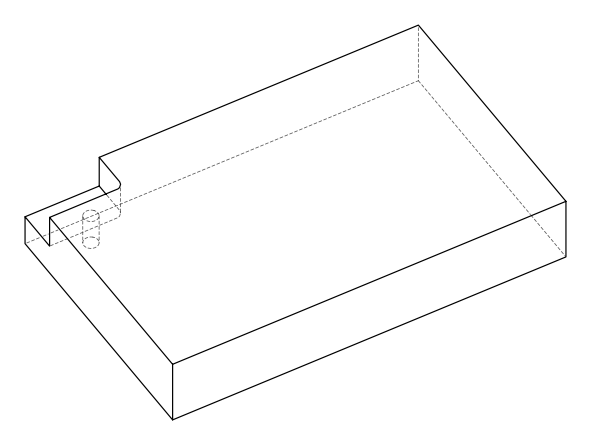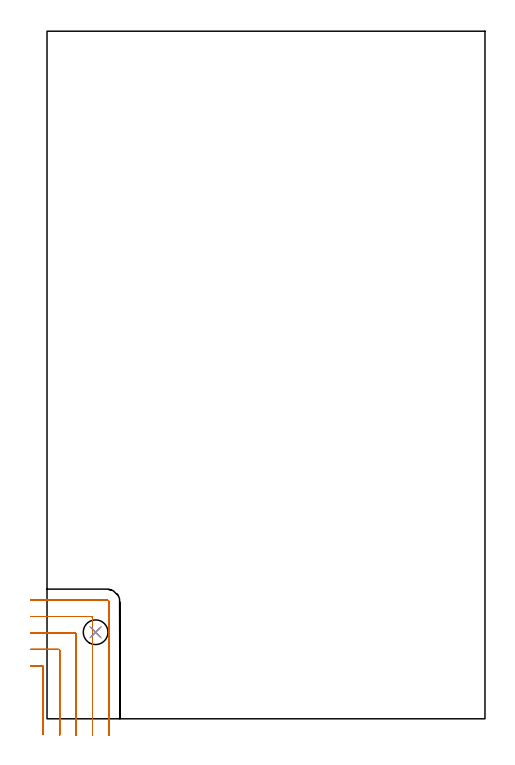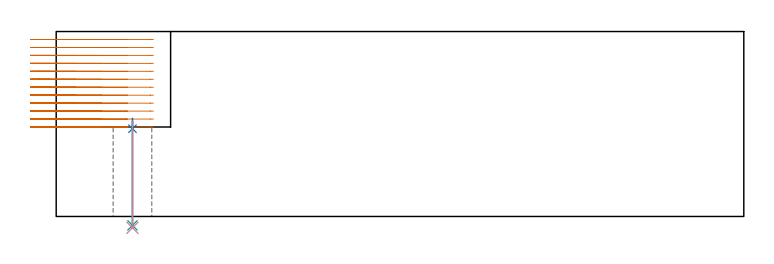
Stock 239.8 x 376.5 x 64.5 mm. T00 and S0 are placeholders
(PLAN: 4 operations, 3 tool changes, 11.4 min)
(1 MILL_CORNER_NOTCH_RECTANGULAR | CORNER_NOTCH_RECTANGULAR | NXT0201_011 | Follow Part, ap 3, ae 75% | 11.09 min | 93981 mm3)
(2 SPOT_DRILL | STEP1HOLE | NXT0321_9005460120000 | 0.04 min | 14 mm3)
(3 DRILL_THROUGH_HOLE_INTO_CENTER | STEP1HOLE | NXT0301_059 | 0.15 min | 1880 mm3)
(4 DRILL_TO_ENLARGE_THROUGH_HOLE | STEP1HOLE | NXT0301_102 | 0.16 min | 2566 mm3)
(TOOL NXT0201_011 | ENDMILL 12mm [2P460-1200-NA 1630] | D12 FL38 Z6)
(TOOL NXT0321_9005460120000 | NC Spot Drill, 142deg, 12mm, Carbide, Uncoated | D12 PA142 FL30 Z2)
(TOOL NXT0301_059 | Carbide Drill 8.8mm [860.1-0880-026A1-MM 2214] | D8.8 PA140 FL47 Z2)
(TOOL NXT0301_102 | Carbide Drill 13.5mm [860.1-1350-108A1-MM 2214] | D13.5 PA140 FL123 Z2)
(OP 1 MILL_CORNER_NOTCH_RECTANGULAR)
G17 G21 G94 G90
T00 M6
G54
G17 G0 G90 X-2.1 Y-8.62 S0 M3
G43 Z74.5 H1
Z61.725
G94 G1 Y-5.62 F250.
Y28.404 F500.
G3 X-2.696 Y29. R0.6
G1 X-6.
X-9. F250.
G0 Z74.5
X6.9 Y-9.
Z61.725
G1 Y-6.
Y37.404 F500.
G3 X6.304 Y38. R0.6
G1 X-6.
X-9. F250.
G0 Z74.5
X15.9 Y-9.
Z61.725
G1 Y-6.
Y46.404 F500.
G3 X15.304 Y47. R0.6
G1 X-6.
X-9. F250.
G0 Z74.5
X24.9 Y-9.
Z61.725
G1 Y-6.
Y55.403 F500.
G3 X24.303 Y56. R0.6
G1 X-6.
X-9. F250.
G0 Z74.5
X33.9 Y-9.
Z61.725
G1 Y-6.
Y63.9 F500.
G3 X32.8 Y65. R1.1
G1 X-6.
X-9. F250.
G0 Z74.5
X-2.1 Y-8.62
Z58.95
G1 Y-5.62
Y28.404 F500.
G3 X-2.696 Y29. R0.6
G1 X-6.
X-9. F250.
G0 Z74.5
X6.9 Y-9.
Z58.95
G1 Y-6.
Y37.404 F500.
G3 X6.304 Y38. R0.6
G1 X-6.
X-9. F250.
G0 Z74.5
X15.9 Y-9.
Z58.95
G1 Y-6.
Y46.404 F500.
G3 X15.304 Y47. R0.6
G1 X-6.
X-9. F250.
G0 Z74.5
X24.9 Y-9.
Z58.95
G1 Y-6.
Y55.403 F500.
G3 X24.303 Y56. R0.6
G1 X-6.
X-9. F250.
G0 Z74.5
X33.9 Y-9.
Z58.95
G1 Y-6.
Y63.9 F500.
G3 X32.8 Y65. R1.1
G1 X-6.
X-9. F250.
G0 Z74.5
X-2.1 Y-8.62
Z56.175
G1 Y-5.62
Y28.404 F500.
G3 X-2.696 Y29. R0.6
G1 X-6.
X-9. F250.
G0 Z74.5
X6.9 Y-9.
Z56.175
G1 Y-6.
Y37.404 F500.
G3 X6.304 Y38. R0.6
G1 X-6.
X-9. F250.
G0 Z74.5
X15.9 Y-9.
Z56.175
G1 Y-6.
Y46.404 F500.
G3 X15.304 Y47. R0.6
G1 X-6.
X-9. F250.
G0 Z74.5
X24.9 Y-9.
Z56.175
G1 Y-6.
Y55.403 F500.
G3 X24.303 Y56. R0.6
G1 X-6.
X-9. F250.
G0 Z74.5
X33.9 Y-9.
Z56.175
G1 Y-6.
Y63.9 F500.
G3 X32.8 Y65. R1.1
G1 X-6.
X-9. F250.
G0 Z74.5
X-2.1 Y-8.62
Z53.4
G1 Y-5.62
Y28.404 F500.
G3 X-2.696 Y29. R0.6
G1 X-6.
X-9. F250.
G0 Z74.5
X6.9 Y-9.
Z53.4
G1 Y-6.
Y37.404 F500.
G3 X6.304 Y38. R0.6
G1 X-6.
X-9. F250.
G0 Z74.5
X15.9 Y-9.
Z53.4
G1 Y-6.
Y46.404 F500.
G3 X15.304 Y47. R0.6
G1 X-6.
X-9. F250.
G0 Z74.5
X24.9 Y-9.
Z53.4
G1 Y-6.
Y55.403 F500.
G3 X24.303 Y56. R0.6
G1 X-6.
X-9. F250.
G0 Z74.5
X33.9 Y-9.
Z53.4
G1 Y-6.
Y63.9 F500.
G3 X32.8 Y65. R1.1
G1 X-6.
X-9. F250.
G0 Z74.5
X-2.1 Y-8.62
Z50.625
G1 Y-5.62
Y28.404 F500.
G3 X-2.696 Y29. R0.6
G1 X-6.
X-9. F250.
G0 Z74.5
X6.9 Y-9.
Z50.625
G1 Y-6.
Y37.404 F500.
G3 X6.304 Y38. R0.6
G1 X-6.
X-9. F250.
G0 Z74.5
X15.9 Y-9.
Z50.625
G1 Y-6.
Y46.404 F500.
G3 X15.304 Y47. R0.6
G1 X-6.
X-9. F250.
G0 Z74.5
X24.9 Y-9.
Z50.625
G1 Y-6.
Y55.403 F500.
G3 X24.303 Y56. R0.6
G1 X-6.
X-9. F250.
G0 Z74.5
X33.9 Y-9.
Z50.625
G1 Y-6.
Y63.9 F500.
G3 X32.8 Y65. R1.1
G1 X-6.
X-9. F250.
G0 Z74.5
X-2.1 Y-8.62
Z47.85
G1 Y-5.62
Y28.404 F500.
G3 X-2.696 Y29. R0.6
G1 X-6.
X-9. F250.
G0 Z74.5
X6.9 Y-9.
Z47.85
G1 Y-6.
Y37.404 F500.
G3 X6.304 Y38. R0.6
G1 X-6.
X-9. F250.
G0 Z74.5
X15.9 Y-9.
Z47.85
G1 Y-6.
Y46.404 F500.
G3 X15.304 Y47. R0.6
G1 X-6.
X-9. F250.
G0 Z74.5
X24.9 Y-9.
Z47.85
G1 Y-6.
Y55.403 F500.
G3 X24.303 Y56. R0.6
G1 X-6.
X-9. F250.
G0 Z74.5
X33.9 Y-9.
Z47.85
G1 Y-6.
Y63.9 F500.
G3 X32.8 Y65. R1.1
G1 X-6.
X-9. F250.
G0 Z74.5
X-2.1 Y-8.62
Z45.075
G1 Y-5.62
Y28.404 F500.
G3 X-2.696 Y29. R0.6
G1 X-6.
X-9. F250.
G0 Z74.5
X6.9 Y-9.
Z45.075
G1 Y-6.
Y37.404 F500.
G3 X6.304 Y38. R0.6
G1 X-6.
X-9. F250.
G0 Z74.5
X15.9 Y-9.
Z45.075
G1 Y-6.
Y46.404 F500.
G3 X15.304 Y47. R0.6
G1 X-6.
X-9. F250.
G0 Z74.5
X24.9 Y-9.
Z45.075
G1 Y-6.
Y55.403 F500.
G3 X24.303 Y56. R0.6
G1 X-6.
X-9. F250.
G0 Z74.5
X33.9 Y-9.
Z45.075
G1 Y-6.
Y63.9 F500.
G3 X32.8 Y65. R1.1
G1 X-6.
X-9. F250.
G0 Z74.5
X-2.1 Y-8.62
Z42.3
G1 Y-5.62
Y28.404 F500.
G3 X-2.696 Y29. R0.6
G1 X-6.
X-9. F250.
G0 Z74.5
X6.9 Y-9.
Z42.3
G1 Y-6.
Y37.404 F500.
G3 X6.304 Y38. R0.6
G1 X-6.
X-9. F250.
G0 Z74.5
X15.9 Y-9.
Z42.3
G1 Y-6.
Y46.404 F500.
G3 X15.304 Y47. R0.6
G1 X-6.
X-9. F250.
G0 Z74.5
X24.9 Y-9.
Z42.3
G1 Y-6.
Y55.403 F500.
G3 X24.303 Y56. R0.6
G1 X-6.
X-9. F250.
G0 Z74.5
X33.9 Y-9.
Z42.3
G1 Y-6.
Y63.9 F500.
G3 X32.8 Y65. R1.1
G1 X-6.
X-9. F250.
G0 Z74.5
X-2.1 Y-8.62
Z39.525
G1 Y-5.62
Y28.404 F500.
G3 X-2.696 Y29. R0.6
G1 X-6.
X-9. F250.
G0 Z74.5
X6.9 Y-9.
Z39.525
G1 Y-6.
Y37.404 F500.
G3 X6.304 Y38. R0.6
G1 X-6.
X-9. F250.
G0 Z74.5
X15.9 Y-9.
Z39.525
G1 Y-6.
Y46.404 F500.
G3 X15.304 Y47. R0.6
G1 X-6.
X-9. F250.
G0 Z74.5
X24.9 Y-9.
Z39.525
G1 Y-6.
Y55.403 F500.
G3 X24.303 Y56. R0.6
G1 X-6.
X-9. F250.
G0 Z74.5
X33.9 Y-9.
Z39.525
G1 Y-6.
Y63.9 F500.
G3 X32.8 Y65. R1.1
G1 X-6.
X-9. F250.
G0 Z74.5
X-2.1 Y-8.62
Z36.75
G1 Y-5.62
Y28.404 F500.
G3 X-2.696 Y29. R0.6
G1 X-6.
X-9. F250.
G0 Z74.5
X6.9 Y-9.
Z36.75
G1 Y-6.
Y37.404 F500.
G3 X6.304 Y38. R0.6
G1 X-6.
X-9. F250.
G0 Z74.5
X15.9 Y-9.
Z36.75
G1 Y-6.
Y46.404 F500.
G3 X15.304 Y47. R0.6
G1 X-6.
X-9. F250.
G0 Z74.5
X24.9 Y-9.
Z36.75
G1 Y-6.
Y55.403 F500.
G3 X24.303 Y56. R0.6
G1 X-6.
X-9. F250.
G0 Z74.5
X33.9 Y-9.
Z36.75
G1 Y-6.
Y63.9 F500.
G3 X32.8 Y65. R1.1
G1 X-6.
X-9. F250.
G0 Z74.5
X-2.1 Y-8.62
Z33.975
G1 Y-5.62
Y28.404 F500.
G3 X-2.696 Y29. R0.6
G1 X-6.
X-9. F250.
G0 Z74.5
X6.9 Y-9.
Z33.975
G1 Y-6.
Y37.404 F500.
G3 X6.304 Y38. R0.6
G1 X-6.
X-9. F250.
G0 Z74.5
X15.9 Y-9.
Z33.975
G1 Y-6.
Y46.404 F500.
G3 X15.304 Y47. R0.6
G1 X-6.
X-9. F250.
G0 Z74.5
X24.9 Y-9.
Z33.975
G1 Y-6.
Y55.403 F500.
G3 X24.303 Y56. R0.6
G1 X-6.
X-9. F250.
G0 Z74.5
X33.9 Y-9.
Z33.975
G1 Y-6.
Y63.9 F500.
G3 X32.8 Y65. R1.1
G1 X-6.
X-9. F250.
G0 Z74.5
X-2.1 Y-8.62
Z31.2
G1 Y-5.62
Y28.404 F500.
G3 X-2.696 Y29. R0.6
G1 X-6.
X-9. F250.
G0 Z74.5
X6.9 Y-9.
Z31.2
G1 Y-6.
Y37.404 F500.
G3 X6.304 Y38. R0.6
G1 X-6.
X-9. F250.
G0 Z74.5
X15.9 Y-9.
Z31.2
G1 Y-6.
Y46.404 F500.
G3 X15.304 Y47. R0.6
G1 X-6.
X-9. F250.
G0 Z74.5
X24.9 Y-9.
Z31.2
G1 Y-6.
Y55.403 F500.
G3 X24.303 Y56. R0.6
G1 X-6.
X-9. F250.
G0 Z74.5
X33.9 Y-9.
Z31.2
G1 Y-6.
Y63.9 F500.
G3 X32.8 Y65. R1.1
G1 X-6.
X-9. F250.
G0 Z74.5
M5
M2
(OP 2 SPOT_DRILL)
G17 G21 G94 G90
T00 M6
G54
G17 G0 G90 X26.6 Y47.4 S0 M3
G43 Z74.5 H0
G94 G81 G98 Z30.615 F250. R34.2
G80
M5
M2
(OP 3 DRILL_THROUGH_HOLE_INTO_CENTER)
G17 G21 G94 G90
T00 M6
G54
G17 G0 G90 X26.6 Y47.4 S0 M3
G43 Z74.5 H1
G94 G73 G98 Z-3.101 F250. Q8.575 R33.2
G80
M5
M2
(OP 4 DRILL_TO_ENLARGE_THROUGH_HOLE)
G17 G21 G94 G90
T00 M6
G54
G17 G0 G90 X26.6 Y47.4 S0 M3
G43 Z74.5 H1
G94 G81 G98 Z-3.957 F250. R33.2
G80
M5
M2
